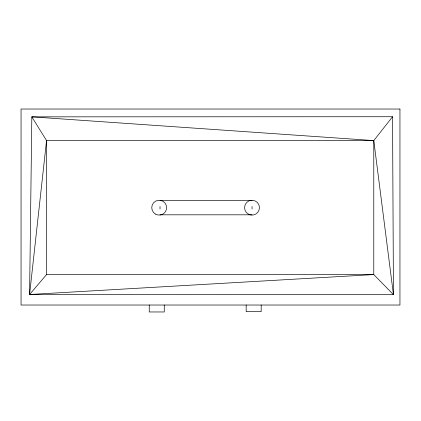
<?xml version="1.0" encoding="UTF-8"?>
<svg xmlns="http://www.w3.org/2000/svg" width="421" height="421" viewBox="0 0 421 421"><rect width="100%" height="100%" fill="white"/><g stroke="black" fill="none" stroke-linecap="round" stroke-linejoin="round"><path stroke-width="0.63" d="M29.591 294.495L46.542 274.576L46.542 140.582L373.78 140.582L393.446 294.637L373.78 274.576L29.591 294.495L31.822 116.849L392.551 116.733L393.446 294.637L29.591 294.495L46.542 140.582L31.822 116.849L373.78 140.582L392.551 116.733M46.542 274.576L373.78 274.576L373.78 140.582M261.178 305.025L261.178 311.64L246.164 311.64L246.164 305.025M252.037 200.68L160.017 200.68M252.037 206.485L252.037 209.011M252.037 214.815L160.017 214.815M164.264 305.025L164.264 311.966L149.25 311.966L149.25 305.025M160.017 206.485L160.017 209.011M399.95 109.034L21.05 109.034L21.05 305.025L399.95 305.025L399.95 109.034M155.465 214.1A7.425 7.425 0 0 0 166.605 207.669A7.425 7.425 0 0 0 155.465 201.238A7.425 7.425 0 0 0 155.465 214.1M248.295 214.1A7.425 7.425 0 0 0 259.436 207.669A7.425 7.425 0 0 0 248.295 201.238A7.425 7.425 0 0 0 248.295 214.1"/></g></svg>
